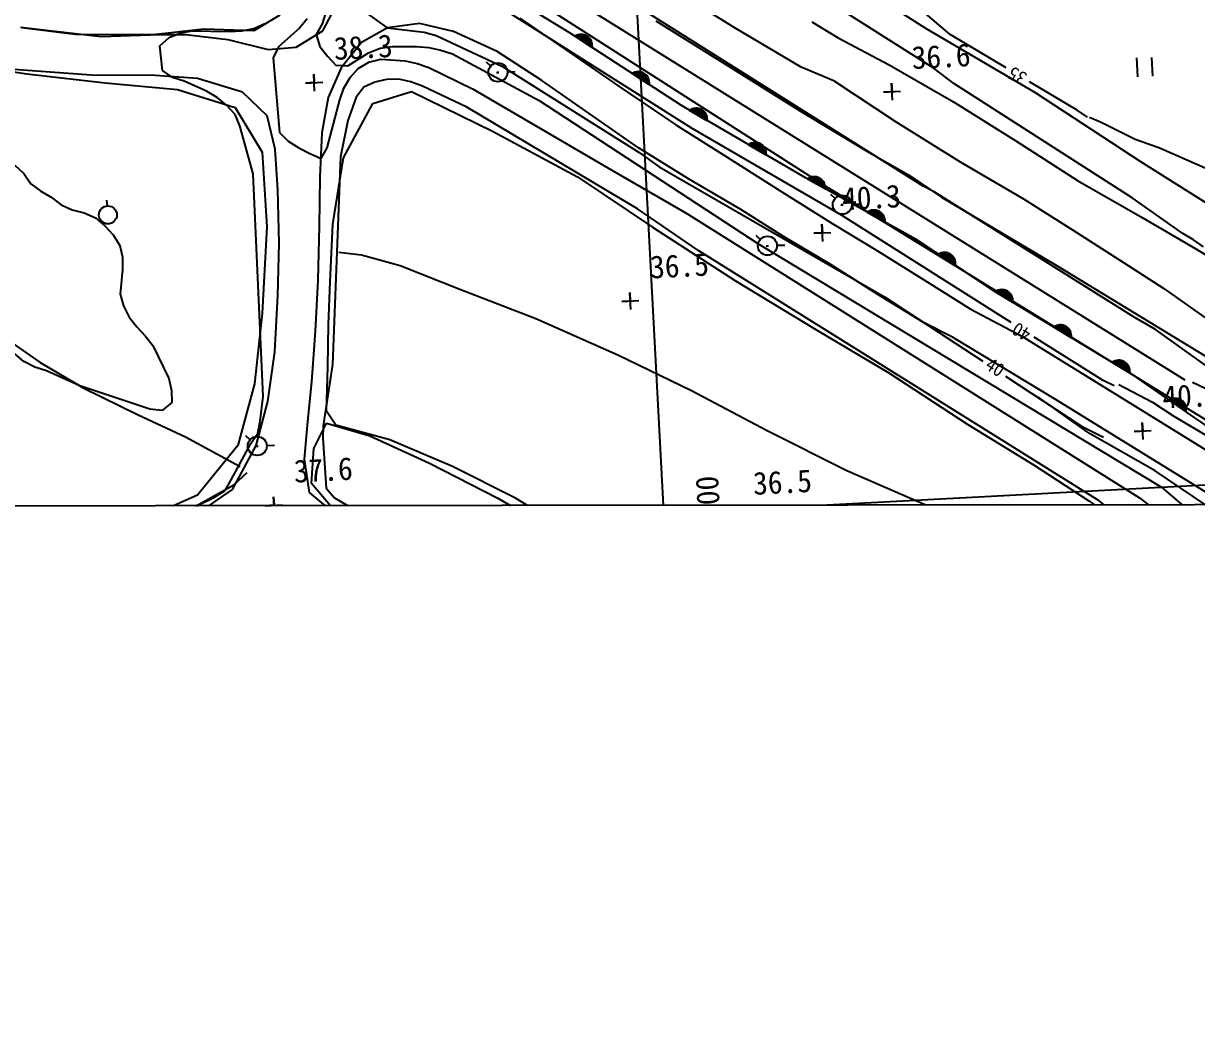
# Model space of a CAD drawing. Header units: millimetres. Extents: x 14054 to 14850, y 1103 to 1807.
# Drawn here: x 14611.8 to 14714.8, y 1363.4 to 1450.7 of the extents above; entities that cross this region are included whole.
import ezdxf
from ezdxf.enums import TextEntityAlignment as Align
from ezdxf.xclip import XClip

# ---------------------------------------------------------------- set-up
doc = ezdxf.new("R2010")
doc.units = ezdxf.units.MM
doc.header["$LTSCALE"] = 10
doc.header["$MEASUREMENT"] = 0
doc.header["$XCLIPFRAME"] = 2
doc.layers.add('TX-PAPR', color=2, linetype='Continuous', plot=False)
doc.layers.add('TZ-BASE', color=253, linetype='Continuous')
doc.styles.get("Standard").update_dxf_attribs({"font": 'GulimChe.ttf'})

# ---------------------------------------------------------------- blocks, each defined once
blk = doc.blocks.new('JD-FJFJJ5GH')
at = {"layer": 'TZ-BASE'}
for p, q in [((520.49, 135.32), (539.07, -214.54)), ((545.66, -46.29, 39), (484.67, -7.24, 39)), ((555.45, -36.1, 36), (521.16, -14.34, 36)), ((534.2, -41.38, 40), (497.26, -18.01, 40)), ((554.49, -46.46, 37), (520.21, -24.84, 37)), ((523.39, -32.95, 38.99), (511.74, -25.79, 38.99)), ((577.52, -63.51, 38), (518.23, -26.59, 38)), ((546.58, -27.36, 35.28), (554.7, -32.57, 35.28)), ((538.02, -32.6, 36.68), (531.89, -28.78, 36.68)), ((556.85, -33.11, 35), (552.71, -29.57, 35)), ((501.72, -32.78, 38.17), (502.8, -30.81, 38.17)), ((497.94, -31.4, 36.98), (495.68, -32.78, 36.98)), ((500.36, -31.73, 38), (499.67, -32.57, 38)), ((502, -31.15, 39), (501.68, -32.18, 39)), ((505.62, -31.26, 40), (507.38, -32.53, 40)), ((519.05, -31.68, 37.98), (523.51, -34.76, 37.98)), ((531, -31.91, 38.99), (537.28, -35.84, 38.99)), ((482.25, -33.32, 36.98), (475.15, -32.5, 36.98)), ((475.29, -32.49, 38.17), (479.98, -33.09, 38.17)), ((491.28, -32.65, 36.98), (486.56, -33.16, 36.98)), ((488.22, -33.37, 37), (489.23, -32.98, 37)), ((489.23, -32.98, 37), (490.29, -32.8, 37)), ((490.29, -32.8, 37), (493.51, -32.86, 37)), ((495.68, -32.78, 36.98), (491.28, -32.65, 36.98)), ((493.51, -32.86, 37), (494.61, -32.78, 37)), ((494.61, -32.78, 37), (495.67, -32.6, 37)), ((495.67, -32.6, 37), (496.64, -32.14, 37)), ((499.67, -32.57, 38), (497.85, -34.2, 38)), ((499.39, -34.23, 38.17), (501.72, -32.78, 38.17)), ((501.68, -32.18, 39), (501.14, -33.11, 39)), ((507.42, -32.53, 40.24), (505.12, -33.83, 40.24)), ((507.38, -32.53, 40), (510.63, -32.91, 40)), ((510.22, -32.15, 40.24), (507.42, -32.53, 40.24)), ((513.2, -32.84, 40.24), (510.22, -32.15, 40.24)), ((510.63, -32.91, 40), (511.68, -33.19, 40)), ((517.04, -34.61, 40.24), (513.2, -32.84, 40.24)), ((533.24, -39.37, 38.99), (523.39, -32.95, 38.99)), ((543.76, -35.99, 36.68), (538.02, -32.6, 36.68)), ((544.69, -31.99, 36.2), (547.01, -33.4, 36.2)), ((554.7, -32.57, 35.28), (564.33, -38.22, 35.28)), ((479.98, -33.09, 38.17), (484.63, -33.12, 38.17)), ((486.56, -33.16, 36.98), (482.25, -33.32, 36.98)), ((484.63, -33.12, 38.17), (489.7, -33.12, 38.17)), ((487.41, -34.1, 37), (488.22, -33.37, 37)), ((489.7, -33.12, 38.17), (493.38, -33.54, 38.17)), ((493.38, -33.54, 38.17), (496.94, -34.44, 38.17)), ((501.14, -33.11, 39), (501.46, -34.16, 39)), ((505.12, -33.83, 40.24), (503.34, -36.03, 40.24)), ((511.68, -33.19, 40), (517.52, -35.93, 40)), ((525.38, -34.25, 38.99), (523.88, -33.27, 38.99)), ((524.59, -33.11, 38.99), (523.89, -33.26, 38.99)), ((523.96, -33.22, 38.99), (523.98, -33.34, 38.99)), ((524.87, -33.2, 38.99), (524.05, -33.38, 38.99)), ((524.1, -33.15, 38.99), (524.16, -33.45, 38.99)), ((525.05, -33.32, 38.99), (524.23, -33.49, 38.99)), ((524.24, -33.11, 38.99), (524.34, -33.57, 38.99)), ((524.39, -33.1, 38.99), (524.52, -33.68, 38.99)), ((525.17, -33.45, 38.99), (524.4, -33.61, 38.99)), ((524.55, -33.1, 38.99), (524.69, -33.8, 38.99)), ((525.27, -33.58, 38.99), (524.58, -33.73, 38.99)), ((524.71, -33.14, 38.99), (524.87, -33.91, 38.99)), ((525.34, -33.72, 38.99), (524.76, -33.84, 38.99)), ((524.88, -33.21, 38.99), (525.05, -34.03, 38.99)), ((525.38, -33.86, 38.99), (524.94, -33.96, 38.99)), ((525.05, -33.33, 38.99), (525.23, -34.15, 38.99)), ((525.4, -34.01, 38.99), (525.12, -34.07, 38.99)), ((525.26, -33.56, 38.99), (525.39, -34.2, 38.99)), ((547.01, -33.4, 37.28), (551.51, -35.78, 37.28)), ((561.78, -36.04, 35), (556.85, -33.11, 35)), ((487.63, -36.27, 37), (487.41, -34.1, 37)), ((496.94, -34.44, 38.17), (499.39, -34.23, 38.17)), ((497.85, -34.2, 38), (497.38, -35.16, 38)), ((501.46, -34.16, 39), (502.13, -35.01, 39)), ((502.13, -35.01, 39), (502.86, -35.81, 39)), ((503.94, -35.88, 39), (505.75, -34.72, 39)), ((505.75, -34.72, 39), (506.76, -34.32, 39)), ((506.76, -34.32, 39), (507.82, -34.18, 39)), ((507.82, -34.18, 39), (509.96, -34.17, 39)), ((509.96, -34.17, 39), (511.04, -34.27, 39)), ((511.04, -34.27, 39), (512.1, -34.49, 39)), ((512.1, -34.49, 39), (513.12, -34.81, 39)), ((513.12, -34.81, 39), (520.73, -38.92, 39)), ((520.97, -37.15, 40.24), (517.04, -34.61, 40.24)), ((523.51, -34.76, 37.98), (527.76, -37.68, 37.98)), ((525.4, -34.17, 38.99), (525.29, -34.19, 38.99)), ((468.06, -35.39, 36.98), (475.72, -36.57, 36.98)), ((497.38, -35.16, 38), (497.91, -41.73, 38)), ((503.34, -36.03, 40.24), (502.2, -38.65, 40.24)), ((502.86, -35.81, 39), (503.94, -35.88, 39)), ((504.85, -36.1, 38), (505.77, -35.54, 38)), ((505.77, -35.54, 38), (506.83, -35.28, 38)), ((506.83, -35.28, 38), (508.98, -35.42, 38)), ((508.98, -35.42, 38), (510.03, -35.67, 38)), ((510.03, -35.67, 38), (511.06, -36.02, 38)), ((511.06, -36.02, 38), (514.95, -37.93, 38)), ((516.09, -35.52, 39.97), (516.48, -35.89, 39.97)), ((517.52, -35.93, 40), (529.52, -43.49, 40)), ((537.28, -35.84, 38.99), (543.7, -39.85, 38.99)), ((546.7, -37.21, 36.68), (543.76, -35.99, 36.68)), ((551.51, -35.78, 37.28), (557.14, -39.02, 37.28)), ((573.34, -36.84, 35), (573.25, -35.17, 35)), ((574.56, -35.13, 35), (574.65, -36.77, 35)), ((481.77, -36.71, 38.17), (474.58, -36.18, 38.17)), ((475.72, -36.57, 36.98), (482.6, -37.37, 36.98)), ((486.59, -36.7, 38.17), (481.77, -36.71, 38.17)), ((490.72, -36.98, 38.17), (486.59, -36.7, 38.17)), ((488.53, -36.88, 37), (487.63, -36.27, 37)), ((489.56, -37.21, 37), (488.53, -36.88, 37)), ((494.66, -38.17, 38.17), (490.72, -36.98, 38.17)), ((501.01, -38.09, 38.32), (500.93, -36.59, 38.32)), ((500.93, -36.59, 38.32), (500.97, -37.34, 38.32)), ((503.57, -37.83, 38), (504.12, -36.9, 38)), ((504.12, -36.9, 38), (504.85, -36.1, 38)), ((507.34, -37.07, 37), (506.29, -37.29, 37)), ((508.41, -37.03, 37), (507.34, -37.07, 37)), ((509.47, -37.28, 37), (508.41, -37.03, 37)), ((517, -36.44, 39.97), (517.21, -36.45, 39.97)), ((517.11, -36.37, 39.97), (517.12, -36.53, 39.97)), ((517.95, -36.4, 39.97), (518.63, -36.38, 39.97)), ((530.41, -37.53, 38.99), (528.9, -36.54, 38.99)), ((529.62, -36.39, 38.99), (528.91, -36.54, 38.99)), ((528.98, -36.49, 38.99), (529.01, -36.61, 38.99)), ((529.9, -36.48, 38.99), (529.07, -36.66, 38.99)), ((529.12, -36.43, 38.99), (529.19, -36.73, 38.99)), ((530.07, -36.6, 38.99), (529.25, -36.77, 38.99)), ((529.27, -36.39, 38.99), (529.36, -36.84, 38.99)), ((529.42, -36.37, 38.99), (529.54, -36.96, 38.99)), ((530.2, -36.73, 38.99), (529.43, -36.89, 38.99)), ((529.57, -36.38, 38.99), (529.72, -37.08, 38.99)), ((530.29, -36.86, 38.99), (529.61, -37, 38.99)), ((529.73, -36.42, 38.99), (529.9, -37.19, 38.99)), ((530.36, -37, 38.99), (529.79, -37.12, 38.99)), ((529.9, -36.48, 38.99), (530.07, -37.31, 38.99)), ((530.08, -36.6, 38.99), (530.25, -37.42, 38.99)), ((530.28, -36.84, 38.99), (530.42, -37.48, 38.99)), ((557.18, -37.41, 36), (555.45, -36.1, 36)), ((482.6, -37.37, 36.98), (488.97, -37.96, 36.98)), ((488.97, -37.96, 36.98), (494.04, -39.54, 36.98)), ((491.51, -38.11, 37), (489.56, -37.21, 37)), ((492.45, -38.65, 37), (491.51, -38.11, 37)), ((500.22, -37.38, 38.32), (501.72, -37.3, 38.32)), ((500.97, -37.34, 38.32), (500.22, -37.38, 38.32)), ((503.22, -38.86, 38), (503.57, -37.83, 38)), ((505.32, -37.75, 37), (504.67, -38.62, 37)), ((506.29, -37.29, 37), (505.32, -37.75, 37)), ((506.13, -39.19, 36.62), (509.53, -38.13, 36.62)), ((510.5, -37.67, 37), (509.47, -37.28, 37)), ((509.53, -38.13, 36.62), (516.63, -41.6, 36.62)), ((514.38, -39.51, 37), (510.5, -37.67, 37)), ((514.95, -37.93, 38), (527.13, -45.05, 38)), ((524.84, -39.85, 40.24), (520.97, -37.15, 40.24)), ((527.76, -37.68, 37.98), (532.75, -41.05, 37.98)), ((530.4, -37.14, 38.99), (529.96, -37.24, 38.99)), ((530.42, -37.29, 38.99), (530.14, -37.35, 38.99)), ((530.42, -37.45, 38.99), (530.32, -37.47, 38.99)), ((546.7, -37.21, 37.28), (552.04, -40.76, 37.28)), ((551, -38.18, 36.55), (552.5, -38.1, 36.55)), ((551.79, -38.89, 36.55), (551.71, -37.39, 36.55)), ((551.71, -37.39, 36.55), (551.75, -38.14, 36.55)), ((572.86, -47.46, 36), (557.18, -37.41, 36)), ((568.03, -39.76, 35), (563.84, -37.27, 35)), ((493.28, -39.34, 37), (492.45, -38.65, 37)), ((496.85, -40.27, 38.17), (494.66, -38.17, 38.17)), ((502.2, -38.65, 40.24), (501.63, -41.76, 40.24)), ((502.12, -43.08, 38), (503.22, -38.86, 38)), ((504.67, -38.62, 37), (503.92, -40.67, 37)), ((520.73, -38.92, 39), (540.05, -51.54, 39)), ((551.75, -38.14, 36.55), (551, -38.18, 36.55)), ((557.14, -39.02, 37.28), (562.62, -42.45, 37.28)), ((564.33, -38.22, 35.28), (573.58, -44.27, 35.28)), ((494.02, -40.15, 37), (493.28, -39.34, 37)), ((494.44, -41.15, 37), (494.02, -40.15, 37)), ((494.04, -39.54, 36.98), (496.39, -43.45, 36.98)), ((503.54, -43.95, 36.62), (506.13, -39.19, 36.62)), ((529.37, -48.43, 37), (514.38, -39.51, 37)), ((529.46, -43.07, 40.24), (524.84, -39.85, 40.24)), ((544.19, -45.75, 38.99), (533.24, -39.37, 38.99)), ((535.5, -40.69, 38.99), (533.95, -39.79, 38.99)), ((534.66, -39.6, 38.99), (533.96, -39.78, 38.99)), ((534.03, -39.73, 38.99), (534.06, -39.85, 38.99)), ((534.94, -39.68, 38.99), (534.13, -39.89, 38.99)), ((534.16, -39.66, 38.99), (534.24, -39.96, 38.99)), ((534.31, -39.62, 38.99), (534.43, -40.06, 38.99)), ((535.12, -39.78, 38.99), (534.31, -40, 38.99)), ((534.46, -39.59, 38.99), (534.61, -40.17, 38.99)), ((535.26, -39.9, 38.99), (534.49, -40.1, 38.99)), ((534.61, -39.59, 38.99), (534.79, -40.28, 38.99)), ((535.36, -40.03, 38.99), (534.68, -40.21, 38.99)), ((534.77, -39.62, 38.99), (534.98, -40.38, 38.99)), ((535.43, -40.17, 38.99), (534.86, -40.32, 38.99)), ((534.94, -39.68, 38.99), (535.16, -40.49, 38.99)), ((535.13, -39.79, 38.99), (535.34, -40.6, 38.99)), ((535.34, -40.01, 38.99), (535.51, -40.65, 38.99)), ((543.7, -39.85, 38.99), (549.6, -43.41, 38.99)), ((568.94, -40.38, 35), (568.03, -39.76, 35)), ((495.6, -45.36, 37), (494.44, -41.15, 37)), ((497.55, -43.19, 38.17), (496.85, -40.27, 38.17)), ((503.92, -40.67, 37), (503.28, -43.86, 37)), ((532.75, -41.05, 37.98), (537.27, -43.91, 37.98)), ((535.48, -40.31, 38.99), (535.04, -40.42, 38.99)), ((535.51, -40.46, 38.99), (535.23, -40.53, 38.99)), ((535.51, -40.61, 38.99), (535.41, -40.64, 38.99)), ((552.04, -40.76, 37.28), (557.75, -44.32, 37.28)), ((569.09, -40.38, 35), (570.14, -40.83, 35)), ((570.14, -40.83, 35), (573.11, -42.32, 35)), ((497.91, -41.73, 38), (498.68, -42.5, 38)), ((501.63, -41.76, 40.24), (501.48, -45.66, 40.24)), ((516.63, -41.6, 36.62), (524.1, -45.62, 36.62)), ((547.31, -49, 40), (534.2, -41.38, 40)), ((497.77, -46.78, 38.17), (497.55, -43.19, 38.17)), ((498.68, -42.5, 38), (499.62, -43.08, 38)), ((499.62, -43.08, 38), (500.58, -43.58, 38)), ((501.58, -44.01, 38), (502.12, -43.08, 38)), ((533.86, -45.79, 40.24), (529.46, -43.07, 40.24)), ((540.69, -43.71, 38.99), (539.13, -42.81, 38.99)), ((539.84, -42.62, 38.99), (539.14, -42.8, 38.99)), ((539.21, -42.75, 38.99), (539.24, -42.87, 38.99)), ((540.13, -42.7, 38.99), (539.31, -42.91, 38.99)), ((539.35, -42.68, 38.99), (539.43, -42.98, 38.99)), ((539.49, -42.64, 38.99), (539.61, -43.08, 38.99)), ((540.31, -42.8, 38.99), (539.49, -43.02, 38.99)), ((539.64, -42.61, 38.99), (539.79, -43.19, 38.99)), ((540.44, -42.92, 38.99), (539.68, -43.12, 38.99)), ((539.8, -42.61, 38.99), (539.98, -43.3, 38.99)), ((540.54, -43.05, 38.99), (539.86, -43.23, 38.99)), ((539.96, -42.64, 38.99), (540.16, -43.4, 38.99)), ((540.61, -43.19, 38.99), (540.04, -43.34, 38.99)), ((540.13, -42.7, 38.99), (540.34, -43.51, 38.99)), ((540.31, -42.81, 38.99), (540.53, -43.62, 38.99)), ((540.53, -43.03, 38.99), (540.69, -43.67, 38.99)), ((562.62, -42.45, 37.28), (568.04, -45.96, 37.28)), ((573.11, -42.32, 35), (575.2, -43.04, 35)), ((575.2, -43.04, 35), (584.41, -47.11, 35)), ((496.39, -43.45, 36.98), (496.81, -50.03, 36.98)), ((500.58, -43.58, 38), (501.58, -44.01, 38)), ((503.28, -43.86, 37), (502.59, -62.13, 37)), ((502.62, -49.8, 36.62), (503.54, -43.95, 36.62)), ((529.52, -43.49, 40), (531.29, -44.76, 40)), ((537.27, -43.91, 37.98), (541.83, -46.81, 37.98)), ((540.66, -43.33, 38.99), (540.23, -43.44, 38.99)), ((540.69, -43.48, 38.99), (540.41, -43.55, 38.99)), ((540.7, -43.63, 38.99), (540.59, -43.66, 38.99)), ((549.6, -43.41, 38.99), (553.21, -45.44, 38.99)), ((557.75, -44.32, 37.28), (563.31, -47.57, 37.28)), ((573.58, -44.27, 35.28), (587.44, -53.02, 35.28)), ((474.67, -44.61, 37), (475.47, -45.34, 37)), ((475.47, -45.34, 37), (476.07, -46.23, 37)), ((527.13, -45.05, 38), (533.72, -48.84, 38)), ((531.29, -44.76, 40), (551.1, -56.17, 40)), ((476.07, -46.23, 37), (476.94, -46.88, 37)), ((496.5, -64.95, 37), (495.6, -45.36, 37)), ((501.48, -45.66, 40.24), (501.42, -49.96, 40.24)), ((524.1, -45.62, 36.62), (530.69, -50.05, 36.62)), ((538.45, -48.51, 40.24), (533.86, -45.79, 40.24)), ((553.86, -51.15, 38.99), (544.19, -45.75, 38.99)), ((545.89, -46.7, 38.99), (544.32, -45.82, 38.99)), ((545.02, -45.62, 38.99), (544.33, -45.82, 38.99)), ((544.4, -45.77, 38.99), (544.43, -45.89, 38.99)), ((545.31, -45.7, 38.99), (544.5, -45.93, 38.99)), ((544.53, -45.7, 38.99), (544.62, -45.99, 38.99)), ((544.67, -45.65, 38.99), (544.8, -46.09, 38.99)), ((545.49, -45.8, 38.99), (544.68, -46.03, 38.99)), ((544.82, -45.62, 38.99), (544.99, -46.2, 38.99)), ((545.63, -45.92, 38.99), (544.87, -46.13, 38.99)), ((544.98, -45.62, 38.99), (545.17, -46.3, 38.99)), ((545.73, -46.04, 38.99), (545.05, -46.24, 38.99)), ((545.14, -45.64, 38.99), (545.36, -46.4, 38.99)), ((545.81, -46.18, 38.99), (545.24, -46.34, 38.99)), ((545.31, -45.7, 38.99), (545.54, -46.51, 38.99)), ((545.86, -46.32, 38.99), (545.43, -46.44, 38.99)), ((545.5, -45.8, 38.99), (545.73, -46.61, 38.99)), ((586.58, -71.48, 39), (545.66, -46.29, 39)), ((545.72, -46.03, 38.99), (545.9, -46.66, 38.99)), ((553.21, -45.44, 36.79), (556.09, -47.41, 36.79)), ((568.04, -45.96, 37.28), (573.74, -49.19, 37.28)), ((476.94, -46.88, 37), (477.87, -47.42, 37)), ((497.88, -51.46, 38.17), (497.77, -46.78, 38.17)), ((541.83, -46.81, 37.98), (546.54, -49.77, 37.98)), ((545.89, -46.47, 38.99), (545.61, -46.55, 38.99)), ((545.9, -46.62, 38.99), (545.8, -46.65, 38.99)), ((546.35, -47.16, 39.65), (546.75, -47.53, 39.65)), ((555.46, -46.96, 37), (554.49, -46.46, 37)), ((573.02, -57.96, 37), (555.46, -46.96, 37)), ((556.09, -47.41, 36.79), (566.11, -53.37, 36.79)), ((477.87, -47.42, 37), (478.74, -48.08, 37)), ((478.74, -48.08, 37), (479.7, -48.54, 37)), ((482.8, -48.2, 37.92), (482.75, -47.68, 37.92)), ((534.77, -52.13, 37), (529.37, -48.43, 37)), ((547.26, -48.09, 39.65), (547.47, -48.1, 39.65)), ((547.37, -48.01, 39.65), (547.38, -48.17, 39.65)), ((548.21, -48.04, 39.65), (548.89, -48.02, 39.65)), ((563.31, -47.57, 37.28), (567.93, -50.5, 37.28)), ((577.3, -50.62, 36), (572.86, -47.46, 36)), ((479.7, -48.54, 37), (480.75, -48.79, 37)), ((480.75, -48.79, 37), (481.75, -49.22, 37)), ((481.75, -49.22, 37), (482.58, -49.92, 37)), ((533.72, -48.84, 38), (573.49, -73.86, 38)), ((542.22, -50.86, 40.24), (538.45, -48.51, 40.24)), ((562.22, -58.43, 40), (547.31, -49, 40)), ((551.13, -49.63, 38.99), (549.56, -48.75, 38.99)), ((550.26, -48.55, 38.99), (549.57, -48.74, 38.99)), ((549.64, -48.69, 38.99), (549.67, -48.81, 38.99)), ((550.55, -48.62, 38.99), (549.74, -48.85, 38.99)), ((549.77, -48.62, 38.99), (549.85, -48.92, 38.99)), ((549.91, -48.57, 38.99), (550.04, -49.02, 38.99)), ((550.73, -48.72, 38.99), (549.92, -48.95, 38.99)), ((550.06, -48.55, 38.99), (550.22, -49.12, 38.99)), ((550.87, -48.84, 38.99), (550.11, -49.06, 38.99)), ((550.22, -48.54, 38.99), (550.41, -49.23, 38.99)), ((550.97, -48.97, 38.99), (550.29, -49.16, 38.99)), ((550.38, -48.57, 38.99), (550.59, -49.33, 38.99)), ((551.04, -49.1, 38.99), (550.48, -49.26, 38.99)), ((550.55, -48.62, 38.99), (550.78, -49.43, 38.99)), ((551.1, -49.24, 38.99), (550.66, -49.37, 38.99)), ((550.74, -48.73, 38.99), (550.97, -49.54, 38.99)), ((551.13, -49.39, 38.99), (550.85, -49.47, 38.99)), ((550.96, -48.95, 38.99), (551.13, -49.58, 38.99)), ((573.74, -49.19, 37.28), (578.46, -51.97, 37.28)), ((482.58, -49.92, 37), (483.32, -50.72, 37)), ((496.81, -50.03, 36.98), (496.41, -57.6, 36.98)), ((501.42, -49.96, 40.24), (501.29, -54.72, 40.24)), ((502.37, -54.86, 36.62), (502.62, -49.8, 36.62)), ((530.69, -50.05, 36.62), (537.99, -54.76, 36.62)), ((544.88, -50.59, 40.31), (546.38, -50.51, 40.31)), ((545.67, -51.3, 40.31), (545.59, -49.8, 40.31)), ((545.59, -49.8, 40.31), (545.63, -50.55, 40.31)), ((546.54, -49.77, 37.98), (550.46, -52.14, 37.98)), ((551.14, -49.55, 38.99), (551.03, -49.57, 38.99)), ((567.93, -50.5, 37.28), (572.09, -53.16, 37.28)), ((483.32, -50.72, 37), (483.88, -51.65, 37)), ((497.77, -56.07, 38.17), (497.88, -51.46, 38.17)), ((539.78, -50.76, 39.65), (540.17, -51.13, 39.65)), ((546.32, -53.29, 40.24), (542.22, -50.86, 40.24)), ((545.63, -50.55, 40.31), (544.88, -50.59, 40.31)), ((560.79, -55.71, 36.79), (553.86, -51.15, 36.79)), ((578.23, -51.16, 36), (577.3, -50.62, 36)), ((579.13, -51.78, 36), (578.23, -51.16, 36)), ((483.88, -51.65, 37), (484.14, -52.7, 37)), ((505.14, -52.52, 36.62), (503.15, -52.27, 36.62)), ((508.53, -53.46, 36.62), (505.14, -52.52, 36.62)), ((569.94, -74.11, 37), (534.77, -52.13, 37)), ((540.05, -51.54, 39), (575.43, -72.91, 39)), ((540.69, -51.69, 39.65), (540.89, -51.7, 39.65)), ((540.8, -51.62, 39.65), (540.81, -51.77, 39.65)), ((541.64, -51.64, 39.65), (542.32, -51.63, 39.65)), ((550.46, -52.14, 37.98), (554.83, -54.87, 37.98)), ((557.31, -53.43, 36.79), (555.81, -52.44, 36.79)), ((556.53, -52.28, 36.79), (555.82, -52.43, 36.79)), ((555.89, -52.39, 36.79), (555.92, -52.51, 36.79)), ((556.81, -52.38, 36.79), (555.98, -52.55, 36.79)), ((556.03, -52.32, 36.79), (556.09, -52.62, 36.79)), ((556.98, -52.5, 36.79), (556.16, -52.67, 36.79)), ((556.18, -52.29, 36.79), (556.27, -52.74, 36.79)), ((556.33, -52.27, 36.79), (556.45, -52.86, 36.79)), ((556.48, -52.28, 36.79), (556.63, -52.97, 36.79)), ((556.64, -52.31, 36.79), (556.8, -53.09, 36.79)), ((556.81, -52.38, 36.79), (556.98, -53.21, 36.79)), ((556.99, -52.5, 36.79), (557.16, -53.32, 36.79)), ((578.46, -51.97, 37.28), (583.34, -54.92, 37.28)), ((484.14, -52.7, 37), (484.14, -53.77, 37)), ((513.78, -55.53, 36.62), (508.53, -53.46, 36.62)), ((550.51, -55.96, 40.24), (546.32, -53.29, 40.24)), ((557.11, -52.62, 36.79), (556.34, -52.78, 36.79)), ((557.2, -52.76, 36.79), (556.51, -52.9, 36.79)), ((557.27, -52.9, 36.79), (556.69, -53.02, 36.79)), ((557.31, -53.04, 36.79), (556.87, -53.13, 36.79)), ((557.33, -53.19, 36.79), (557.05, -53.25, 36.79)), ((557.19, -52.74, 36.79), (557.32, -53.38, 36.79)), ((557.33, -53.34, 36.79), (557.22, -53.37, 36.79)), ((566.11, -53.37, 36.79), (579.34, -61.43, 36.79)), ((572.09, -53.16, 37.28), (575.62, -55.45, 37.28)), ((484.14, -53.77, 37), (483.93, -55.93, 37)), ((501.29, -54.72, 40.24), (501.07, -59.2, 40.24)), ((502.24, -58.62, 36.62), (502.37, -54.86, 36.62)), ((520.46, -58.1, 36.62), (513.78, -55.53, 36.62)), ((537.99, -54.76, 36.62), (545.2, -59.15, 36.62)), ((554.83, -54.87, 37.98), (558.61, -57.22, 37.98)), ((561.53, -55.55, 36.79), (560.83, -55.73, 36.79)), ((561.82, -55.64, 36.79), (561, -55.84, 36.79)), ((561.04, -55.61, 36.79), (561.11, -55.91, 36.79)), ((561.18, -55.57, 36.79), (561.29, -56.02, 36.79)), ((561.33, -55.55, 36.79), (561.48, -56.13, 36.79)), ((561.49, -55.55, 36.79), (561.66, -56.24, 36.79)), ((561.65, -55.58, 36.79), (561.84, -56.35, 36.79)), ((561.82, -55.64, 36.79), (562.02, -56.46, 36.79)), ((575.62, -55.45, 37.28), (579.23, -58, 37.28)), ((483.93, -55.93, 37), (484.22, -56.98, 37)), ((497.51, -61.02, 38.17), (497.77, -56.07, 38.17)), ((528.01, -56.59, 36.46), (529.5, -56.51, 36.46)), ((528.75, -56.55, 36.46), (528.01, -56.59, 36.46)), ((528.79, -57.3, 36.46), (528.71, -55.8, 36.46)), ((528.71, -55.8, 36.46), (528.75, -56.55, 36.46)), ((554.51, -58.43, 40.24), (550.51, -55.96, 40.24)), ((551.1, -56.17, 40), (559.73, -61.84, 40)), ((573, -63.09, 36.79), (560.79, -55.71, 36.79)), ((562.36, -56.66, 36.79), (560.82, -55.73, 36.79)), ((560.9, -55.68, 36.79), (560.93, -55.8, 36.79)), ((562, -55.75, 36.79), (561.18, -55.95, 36.79)), ((562.13, -55.87, 36.79), (561.36, -56.06, 36.79)), ((562.23, -56, 36.79), (561.54, -56.17, 36.79)), ((562.3, -56.14, 36.79), (561.73, -56.28, 36.79)), ((562.34, -56.28, 36.79), (561.91, -56.39, 36.79)), ((562, -55.75, 36.79), (562.2, -56.57, 36.79)), ((562.37, -56.43, 36.79), (562.09, -56.5, 36.79)), ((562.21, -55.98, 36.79), (562.37, -56.62, 36.79)), ((562.37, -56.58, 36.79), (562.27, -56.61, 36.79)), ((484.22, -56.98, 37), (484.72, -57.95, 37)), ((496.41, -57.6, 36.98), (495.74, -63.83, 36.98)), ((558.61, -57.22, 40.09), (563.16, -59.64, 40.09)), ((484.72, -57.95, 37), (485.38, -58.8, 37)), ((502.18, -62.34, 36.62), (502.24, -58.62, 36.62)), ((527.66, -61.31, 36.62), (520.46, -58.1, 36.62)), ((557.07, -59.72, 40.24), (554.51, -58.43, 40.24)), ((566.67, -58.66, 36.79), (565.97, -58.83, 36.79)), ((566.95, -58.74, 36.79), (566.13, -58.94, 36.79)), ((566.18, -58.72, 36.79), (566.25, -59.01, 36.79)), ((566.32, -58.67, 36.79), (566.43, -59.12, 36.79)), ((566.47, -58.65, 36.79), (566.61, -59.23, 36.79)), ((566.62, -58.65, 36.79), (566.79, -59.34, 36.79)), ((566.79, -58.68, 36.79), (566.98, -59.45, 36.79)), ((566.96, -58.74, 36.79), (567.16, -59.56, 36.79)), ((574.89, -59.04, 37), (573.02, -57.96, 37)), ((475.45, -61.85, 37), (472.14, -59.04, 37)), ((472.53, -58.91, 37.43), (476.89, -61.96, 37.43)), ((485.38, -58.8, 37), (486.12, -59.6, 37)), ((486.12, -59.6, 37), (486.79, -60.45, 37)), ((501.07, -59.2, 40.24), (500.73, -63.66, 40.24)), ((545.2, -59.15, 36.62), (551.46, -62.86, 36.62)), ((566.17, -65.22, 39.27), (557.07, -59.72, 39.27)), ((563.16, -59.64, 40.09), (589.72, -76.07, 40.09)), ((570.3, -63.54, 40), (564.25, -59.71, 40)), ((567.5, -59.77, 36.79), (565.96, -58.84, 36.79)), ((566.04, -58.78, 36.79), (566.07, -58.9, 36.79)), ((567.13, -58.85, 36.79), (566.32, -59.05, 36.79)), ((567.26, -58.97, 36.79), (566.5, -59.16, 36.79)), ((567.36, -59.1, 36.79), (566.68, -59.27, 36.79)), ((567.43, -59.24, 36.79), (566.86, -59.38, 36.79)), ((567.48, -59.38, 36.79), (567.04, -59.49, 36.79)), ((567.14, -58.86, 36.79), (567.34, -59.67, 36.79)), ((567.51, -59.53, 36.79), (567.22, -59.6, 36.79)), ((567.35, -59.08, 36.79), (567.51, -59.72, 36.79)), ((567.51, -59.68, 36.79), (567.41, -59.71, 36.79)), ((579.32, -62.2, 37), (574.89, -59.04, 37)), ((486.79, -60.45, 37), (488.2, -63.35, 37)), ((476.41, -62.35, 37), (475.45, -61.85, 37)), ((496.89, -65.39, 38.17), (497.51, -61.02, 38.17)), ((534.13, -64.43, 36.62), (527.66, -61.31, 36.62)), ((571.8, -61.76, 36.79), (571.1, -61.93, 36.79)), ((572.09, -61.84, 36.79), (571.27, -62.04, 36.79)), ((571.31, -61.82, 36.79), (571.38, -62.11, 36.79)), ((571.46, -61.77, 36.79), (571.57, -62.22, 36.79)), ((571.6, -61.75, 36.79), (571.75, -62.33, 36.79)), ((571.76, -61.75, 36.79), (571.93, -62.44, 36.79)), ((571.92, -61.78, 36.79), (572.11, -62.55, 36.79)), ((572.09, -61.84, 36.79), (572.29, -62.66, 36.79)), ((477.44, -62.68, 37), (476.41, -62.35, 37)), ((476.89, -61.96, 37.43), (480.72, -64.2, 37.43)), ((480.39, -64.01, 37), (477.44, -62.68, 37)), ((502.59, -62.13, 37), (501.75, -67.52, 37)), ((502.06, -66.24, 36.62), (502.18, -62.34, 36.62)), ((551.46, -62.86, 36.62), (558.42, -67.41, 36.62)), ((572.63, -62.87, 36.79), (571.09, -61.94, 36.79)), ((571.17, -61.89, 36.79), (571.2, -62, 36.79)), ((572.27, -61.95, 36.79), (571.45, -62.15, 36.79)), ((572.4, -62.08, 36.79), (571.63, -62.26, 36.79)), ((572.5, -62.21, 36.79), (571.82, -62.37, 36.79)), ((572.57, -62.34, 36.79), (572, -62.48, 36.79)), ((572.62, -62.49, 36.79), (572.18, -62.59, 36.79)), ((572.27, -61.96, 36.79), (572.47, -62.77, 36.79)), ((572.64, -62.63, 36.79), (572.36, -62.7, 36.79)), ((572.48, -62.19, 36.79), (572.64, -62.82, 36.79)), ((572.64, -62.79, 36.79), (572.54, -62.81, 36.79)), ((488.2, -63.35, 37), (488.42, -64.41, 37)), ((495.74, -63.83, 36.98), (494.26, -69.25, 36.98)), ((500.73, -63.66, 40.24), (500.37, -67.15, 40.24)), ((561.73, -63.15, 40), (568.4, -67.54, 40)), ((571.27, -64.01, 40), (570.3, -63.54, 40)), ((571.69, -63.89, 40), (574.63, -65.45, 40)), ((578.36, -66.82, 36.79), (573, -63.09, 36.79)), ((578.15, -63.69, 38), (590.2, -69.39, 38)), ((486.53, -66.04, 37), (480.39, -64.01, 37)), ((480.72, -64.2, 37.43), (485.5, -66.54, 37.43)), ((488.42, -64.41, 37), (488.46, -65.48, 37)), ((540.77, -67.97, 36.62), (534.13, -64.43, 36.62)), ((488.46, -65.48, 37), (487.62, -66.18, 37)), ((495.87, -69.25, 38.17), (496.89, -65.39, 38.17)), ((496.22, -67.12, 37), (496.5, -64.95, 37)), ((569.11, -68.2, 40), (564.55, -64.98, 40)), ((590.31, -80.14, 39.27), (566.17, -65.22, 39.27)), ((574.63, -65.45, 40), (576.52, -66.66, 40)), ((577.57, -66.27, 36.79), (576.1, -65.25, 36.79)), ((576.82, -65.11, 36.79), (576.11, -65.24, 36.79)), ((576.18, -65.2, 36.79), (576.2, -65.32, 36.79)), ((577.09, -65.21, 36.79), (576.27, -65.36, 36.79)), ((576.32, -65.14, 36.79), (576.38, -65.44, 36.79)), ((577.27, -65.34, 36.79), (576.44, -65.48, 36.79)), ((576.47, -65.1, 36.79), (576.55, -65.56, 36.79)), ((577.39, -65.47, 36.79), (576.61, -65.61, 36.79)), ((576.62, -65.09, 36.79), (576.72, -65.68, 36.79)), ((576.77, -65.1, 36.79), (576.9, -65.8, 36.79)), ((577.48, -65.6, 36.79), (576.79, -65.73, 36.79)), ((576.93, -65.14, 36.79), (577.07, -65.92, 36.79)), ((577.54, -65.74, 36.79), (576.96, -65.85, 36.79)), ((577.1, -65.22, 36.79), (577.25, -66.04, 36.79)), ((577.58, -65.89, 36.79), (577.14, -65.97, 36.79)), ((577.27, -65.34, 36.79), (577.42, -66.17, 36.79)), ((577.47, -65.58, 36.79), (577.58, -66.23, 36.79)), ((699.42, -66.35), (0.09, -103.48)), ((485.5, -66.54, 37.43), (489.67, -68.47, 37.43)), ((487.62, -66.18, 37), (486.53, -66.04, 37)), ((502.86, -67.47, 36.62), (502.06, -66.24, 36.62)), ((576.52, -66.66, 40), (579.39, -68.37, 40)), ((577.6, -66.04, 36.79), (577.31, -66.09, 36.79)), ((577.59, -66.19, 36.79), (577.48, -66.21, 36.79)), ((583.3, -70.21, 36.79), (578.36, -66.82, 36.79)), ((496.01, -68.17, 37), (496.22, -67.12, 37)), ((500.37, -67.15, 40.24), (500.1, -70.45, 40.24)), ((500.93, -69.5, 36.93), (502.06, -67.28, 36.93)), ((501.75, -67.52, 37), (501.72, -68.59, 37)), ((502.06, -67.28, 36.93), (505.85, -68.41, 36.93)), ((507.63, -68.75, 36.62), (502.86, -67.47, 36.62)), ((547.77, -71.48, 36.62), (540.77, -67.97, 36.62)), ((558.42, -67.41, 36.62), (564.25, -70.97, 36.62)), ((568.4, -67.54, 40), (570.33, -68.51, 40)), ((573.03, -68.02, 40.11), (574.53, -67.94, 40.11)), ((573.78, -67.98, 40.11), (573.03, -68.02, 40.11)), ((573.82, -68.73, 40.11), (573.74, -67.23, 40.11)), ((573.74, -67.23, 40.11), (573.78, -67.98, 40.11)), ((489.67, -68.47, 37.43), (494.46, -71.1, 37.43)), ((494.95, -68.37, 37.37), (495.34, -68.74, 37.37)), ((495.39, -69.07, 37), (496.01, -68.17, 37)), ((501.72, -68.59, 37), (502.03, -73, 37)), ((505.85, -68.41, 36.93), (511.1, -70.79, 36.93)), ((513.12, -71.08, 36.62), (507.63, -68.75, 36.62)), ((574.88, -71.47, 40), (569.11, -68.2, 40)), ((494.26, -69.25, 36.98), (490.71, -73.61, 36.98)), ((493.69, -72.26, 37), (495.39, -69.07, 37)), ((493.78, -73.11, 38.17), (495.87, -69.25, 38.17)), ((495.86, -69.3, 37.37), (496.06, -69.31, 37.37)), ((495.97, -69.22, 37.37), (495.97, -69.38, 37.37)), ((496.8, -69.25, 37.37), (497.48, -69.23, 37.37)), ((500.75, -72.59, 36.93), (500.93, -69.5, 36.93)), ((500.1, -70.45, 40.24), (500.52, -73.39, 40.24)), ((511.1, -70.79, 36.93), (517.1, -73.88, 36.93)), ((518.67, -73.87, 36.62), (513.12, -71.08, 36.62)), ((564.25, -70.97, 36.62), (569.04, -74.1, 36.62)), ((493.9, -72.71, 38.53), (495.07, -71.63, 38.53)), ((555.11, -74.65, 36.62), (547.77, -71.48, 36.62)), ((579.52, -74.62, 40), (574.88, -71.47, 40)), ((490.21, -75.61, 38.17), (493.78, -73.11, 38.17)), ((490.87, -74.39, 38.53), (493.9, -72.71, 38.53)), ((493.15, -73.19, 37), (493.69, -72.26, 37)), ((502.42, -74.54, 36.93), (500.75, -72.59, 36.93)), ((502.03, -73, 37), (502.77, -73.84, 37)), ((575.43, -72.91, 39), (577.06, -74.33, 39)), ((490.71, -73.61, 36.98), (485.03, -76.15, 36.98)), ((488.35, -75.67, 37), (492.22, -73.79, 37)), ((492.22, -73.79, 37), (493.15, -73.19, 37)), ((497.49, -75.25, 37.55), (497.41, -73.75, 37.55)), ((497.41, -73.75, 37.55), (497.45, -74.5, 37.55)), ((500.52, -73.39, 40.24), (503.02, -75.43, 40.24)), ((502.77, -73.84, 37), (504.64, -75, 37)), ((517.1, -73.88, 36.93), (522.68, -77.06, 36.93)), ((524.2, -77.31, 36.62), (518.67, -73.87, 36.62)), ((569.04, -74.1, 36.62), (572.77, -76.85, 36.62)), ((574.18, -77.53, 37), (569.94, -74.11, 37)), ((573.49, -73.86, 38), (574.36, -74.52, 38)), ((487.9, -75.81, 38.53), (490.87, -74.39, 38.53)), ((496.7, -74.54, 37.55), (498.2, -74.46, 37.55)), ((497.45, -74.5, 37.55), (496.7, -74.54, 37.55)), ((577.06, -74.33, 39), (577.96, -74.95, 39))]:
    blk.add_line(p, q, dxfattribs=at)
for centre, radius in [((517.12, -36.44, 39.97), 0.837), ((547.38, -48.08, 39.65), 0.837), ((482.84, -48.97, 37.92), 0.791), ((540.8, -51.68, 39.65), 0.837), ((495.97, -69.29, 37.37), 0.837)]:
    blk.add_circle(centre, radius, dxfattribs=at)
for centre, start, end in [((524.43, -34.07, 38.99), 349.5061, 124.2664), ((529.45, -37.35, 38.99), 349.5061, 124.2664), ((534.54, -40.56, 38.99), 352.3929, 127.1532), ((539.72, -43.58, 38.99), 352.3929, 127.1532), ((544.92, -46.59, 38.99), 353.4407, 128.201), ((550.16, -49.52, 38.99), 353.4407, 128.201), ((556.36, -53.24, 36.79), 349.2703, 124.0306), ((561.4, -56.52, 36.79), 351.4819, 126.2422), ((566.54, -59.62, 36.79), 351.4819, 126.2422), ((571.67, -62.72, 36.79), 351.4819, 126.2422), ((576.62, -66.07, 36.79), 347.782, 122.5423)]:
    blk.add_arc(centre, 0.975, start, end, dxfattribs=at)
for s, p in [('38.3', (502.75, -35.35, 42.2)), ('36.6', (553.53, -36.16, 47.28)), ('40.3', (547.41, -48.56, 42.2)), ('36.5', (530.54, -54.57, 36.8)), ('40.1', (575.56, -66, 47.28)), ('37.6', (499.24, -72.52, 42.2)), ('36.5', (539.59, -73.59, 36.8))]:
    blk.add_text(s, height=2, rotation=3.0398, dxfattribs=at).set_placement(p)
for s, rotation, p in [('35', 152.0398, (562.76, -36.75, 37.44)), ('40', 149.0398, (563.12, -59.25, 37.44)), ('40', 327.0398, (560.81, -62.37, 37.44))]:
    blk.add_text(s, height=1.2, rotation=rotation, dxfattribs=at).set_placement(p, align=Align.MIDDLE)
blk.add_text('E 174,500', height=2, rotation=93.0398, dxfattribs=at).set_placement((536.46, -71.86), align=Align.RIGHT)

msp = doc.modelspace()

# ---------------------------------------------------------------- linework, layer by layer
at = {"layer": 'TX-PAPR'}
msp.add_lwpolyline([(14136.27, 1558.37), (14836.27, 1558.83), (14836.4, 1408.48), (14136.4, 1407.79)], close=True, dxfattribs=at)

# ---------------------------------------------------------------- block references
at = {"layer": 'TZ-BASE'}
ref = msp.add_blockref('JD-FJFJJ5GH', (14136.33, 1482.82), dxfattribs=at)
XClip(ref).set_block_clipping_path([(-0.066596506, 75.552333856), (699.9332760443, 76.0054342471), (700.0658011148, -74.3414656525), (0.0661392381, -75.0335730194)])

doc.saveas('drawing.dxf')
